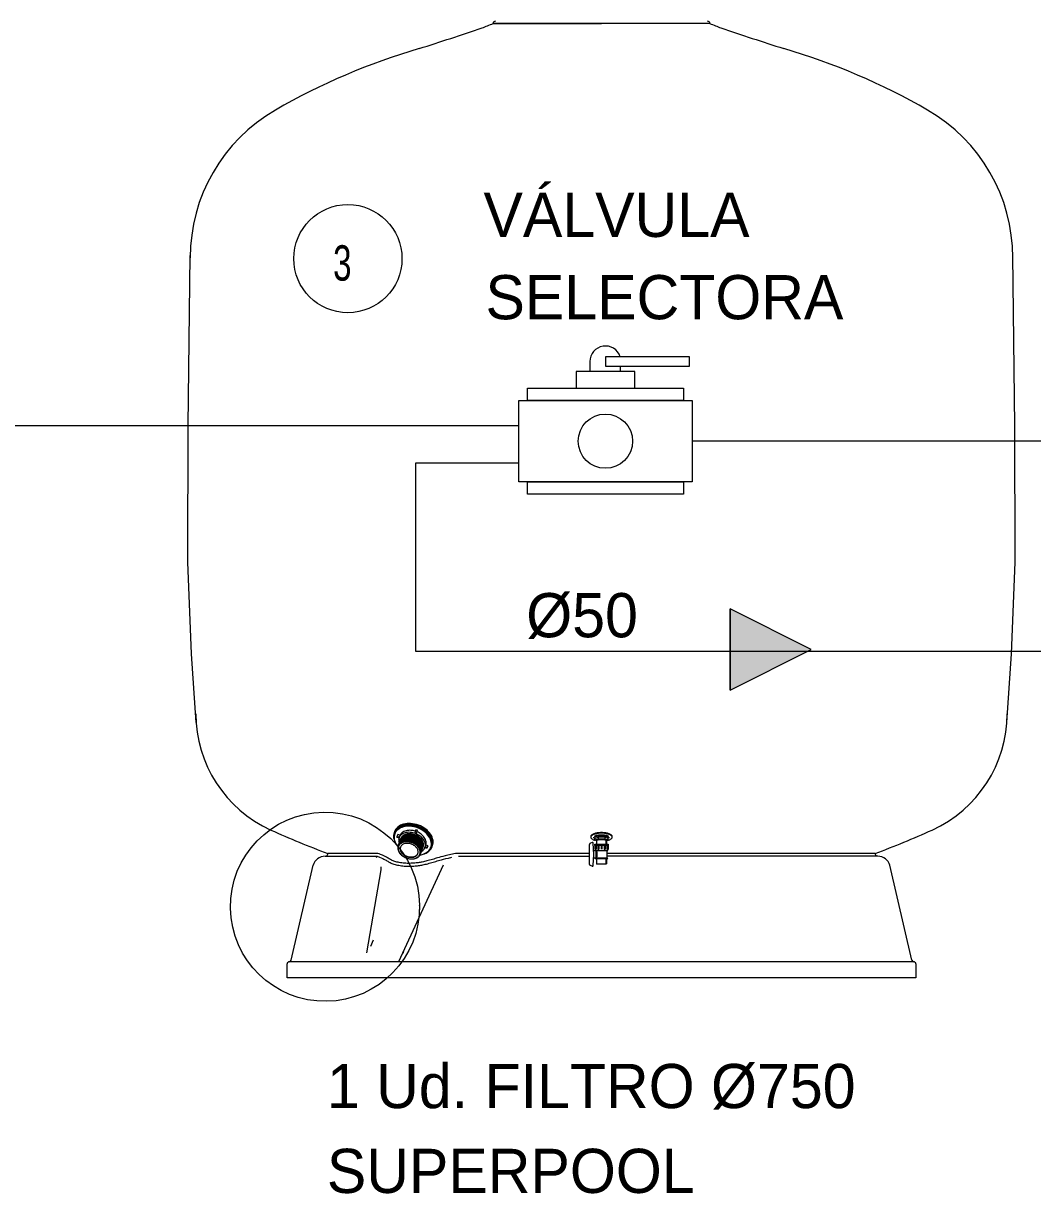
# Model space of a CAD drawing. Header units: millimetres. Extents: x 441156 to 441876, y 4514765 to 4515211.
# Drawn here: x 441327.17 to 441329.579, y 4514771.369 to 4514774.161 of the extents above; entities that cross this region are included whole.
import ezdxf

# ---------------------------------------------------------------- set-up
doc = ezdxf.new("R2010")
doc.units = ezdxf.units.MM
doc.layers.add('A-DETL', color=7, linetype='Continuous', lineweight=50, true_color=0x008000)
for name, color, linetype, lineweight in [('A-DETL-GENF', 7, 'Continuous', 9), ('A-DETL-THIN', 7, 'Continuous', 9), ('G-ANNO-TEXT', 7, 'Continuous', 9)]:
    doc.layers.add(name, color=color, linetype=linetype, lineweight=lineweight)
doc.styles.add('Franklin Gothic Book', font='FRABK.TTF', dxfattribs={"height": 0.225})
doc.styles.add('Franklin Gothic Book_2', font='FRABK.TTF', dxfattribs={"width": 0.7, "height": 0.18})

msp = doc.modelspace()

# ---------------------------------------------------------------- hatches: boundary and pattern name
at = {"layer": 'A-DETL-GENF', "true_color": 0x0000ff}
msp.add_hatch(color=5, dxfattribs=at).paths.add_polyline_path([(441328.85662681, 4514772.76369682), (441328.85662681, 4514772.57008606), (441329.05023757, 4514772.66689144)])

# ---------------------------------------------------------------- linework, layer by layer
at = {"layer": 'A-DETL', "color": 7, "lineweight": 9}
for p, q in [((441328.54974497, 4514774.16080091, 0.0000002), (441328.29082388, 4514774.16080091, 0.0000002)), ((441328.29082388, 4514774.16080091, 0.0000002), (441328.54974497, 4514774.16080091, 0.0000002)), ((441328.80866605, 4514774.16080091, 0.0000002), (441328.54974497, 4514774.16080091, 0.0000002)), ((441327.56293919, 4514773.2005113, 0.0000002), (441327.5681721, 4514773.60701056, 0.0000002)), ((441329.53655075, 4514773.2005113, 0.0000002), (441329.53131784, 4514773.60701056, 0.0000002)), ((441328.52210321, 4514773.35401956, 0.0000002), (441328.52210321, 4514773.33009727, 0.0000002)), ((441328.75976657, 4514773.36539151, 0.0000002), (441328.55914165, 4514773.36539151, 0.0000002)), ((441328.55914165, 4514773.36539151, 0.0000002), (441328.55914165, 4514773.34264761, 0.0000002)), ((441328.55914165, 4514773.34264761, 0.0000002), (441328.75976657, 4514773.34264761, 0.0000002)), ((441328.59439112, 4514773.34264761, 0.0000002), (441328.59439112, 4514773.33009727, 0.0000002)), ((441328.75976657, 4514773.34264761, 0.0000002), (441328.75976657, 4514773.36539151, 0.0000002)), ((441328.62939366, 4514773.33009727, 0.0000002), (441328.48888965, 4514773.33009727, 0.0000002)), ((441328.48888965, 4514773.33009727, 0.0000002), (441328.48888965, 4514773.29022732, 0.0000002)), ((441328.62939366, 4514773.29022732, 0.0000002), (441328.62939366, 4514773.33009727, 0.0000002)), ((441328.3731582, 4514773.29022732, 0.0000002), (441328.7451251, 4514773.29022732, 0.0000002)), ((441328.3731582, 4514773.26114489, 0.0000002), (441328.3731582, 4514773.29022732, 0.0000002)), ((441328.48888965, 4514773.29022732, 0.0000002), (441328.62939366, 4514773.29022732, 0.0000002)), ((441328.7451251, 4514773.29022732, 0.0000002), (441328.7451251, 4514773.26114489, 0.0000002)), ((441328.35230222, 4514773.26114489, 0.0000002), (441328.76598108, 4514773.26114489, 0.0000002)), ((441328.35230222, 4514773.06680063, 0.0000002), (441328.35230222, 4514773.26114489, 0.0000002)), ((441328.7451251, 4514773.26114489, 0.0000002), (441328.3731582, 4514773.26114489, 0.0000002)), ((441328.76598108, 4514773.26114489, 0.0000002), (441328.76598108, 4514773.06680063, 0.0000002)), ((441328.35230222, 4514773.2005113, 0.0000002), (441326.51637665, 4514773.2005113, 0.0000002)), ((441327.56233009, 4514772.87515664, 0.0000002), (441327.56293919, 4514773.2005113, 0.0000002)), ((441329.53715985, 4514772.87515664, 0.0000002), (441329.53655075, 4514773.2005113, 0.0000002)), ((441330.03136228, 4514773.16397276, 0.0000002), (441328.76598108, 4514773.16397276, 0.0000002)), ((441328.35230222, 4514773.11163605, 0.0000002), (441328.10616127, 4514773.11163605, 0.0000002)), ((441328.10616127, 4514773.11163605, 0.0000002), (441328.10616127, 4514772.66260906, 0.0000002)), ((441328.76598108, 4514773.06680063, 0.0000002), (441328.35230222, 4514773.06680063, 0.0000002)), ((441328.3731582, 4514773.06680063, 0.0000002), (441328.7451251, 4514773.06680063, 0.0000002)), ((441328.3731582, 4514773.03771819, 0.0000002), (441328.3731582, 4514773.06680063, 0.0000002)), ((441328.7451251, 4514773.06680063, 0.0000002), (441328.7451251, 4514773.03771819, 0.0000002)), ((441328.7451251, 4514773.03771819, 0.0000002), (441328.3731582, 4514773.03771819, 0.0000002)), ((441327.57094239, 4514772.65684011, 0.0000002), (441327.56233009, 4514772.87515664, 0.0000002)), ((441329.52854754, 4514772.65684011, 0.0000002), (441329.53715985, 4514772.87515664, 0.0000002)), ((441327.58251832, 4514772.49231318, 0.0000002), (441327.57094239, 4514772.65684011, 0.0000002)), ((441328.10616127, 4514772.66260906, 0.0000002), (441329.80527833, 4514772.66260906, 0.0000002)), ((441329.51697162, 4514772.49231318, 0.0000002), (441329.52854754, 4514772.65684011, 0.0000002)), ((441328.10543901, 4514772.23259171, 0.0000002), (441328.10410596, 4514772.22902819, 0.0000002)), ((441328.1069977, 4514772.2367584, 0.0000002), (441328.10543901, 4514772.23259171, 0.0000002)), ((441328.10906577, 4514772.231235, 0.0000002), (441328.10543901, 4514772.23259171, 0.0000002)), ((441328.11062446, 4514772.23540169, 0.0000002), (441328.1069977, 4514772.2367584, 0.0000002)), ((441328.10773272, 4514772.22767148, 0.0000002), (441328.10906577, 4514772.231235, 0.0000002)), ((441328.10906577, 4514772.231235, 0.0000002), (441328.11062446, 4514772.23540169, 0.0000002)), ((441328.06148651, 4514772.21870811, 0.0000002), (441328.0624457, 4514772.22127223, 0.0000002)), ((441328.06648643, 4514772.21683772, 0.0000002), (441328.06148651, 4514772.21870811, 0.0000002)), ((441328.06400439, 4514772.22543892, 0.0000002), (441328.0624457, 4514772.22127223, 0.0000002)), ((441328.0624457, 4514772.22127223, 0.0000002), (441328.06748507, 4514772.21938709, 0.0000002)), ((441328.06400439, 4514772.22543892, 0.0000002), (441328.0630452, 4514772.2228748, 0.0000002)), ((441328.06904376, 4514772.22355378, 0.0000002), (441328.06400439, 4514772.22543892, 0.0000002)), ((441328.06431866, 4514772.19864956, 0.0000002), (441328.07079321, 4514772.21595736, 0.0000002)), ((441328.06748507, 4514772.21938709, 0.0000002), (441328.06904376, 4514772.22355378, 0.0000002)), ((441328.13059354, 4514772.20052907, 0.0000002), (441328.12903486, 4514772.19636237, 0.0000002)), ((441328.13563291, 4514772.19864393, 0.0000002), (441328.13059354, 4514772.20052907, 0.0000002)), ((441328.13563291, 4514772.19864393, 0.0000002), (441328.13407422, 4514772.19447724, 0.0000002)), ((441328.13467372, 4514772.19607981, 0.0000002), (441328.13563291, 4514772.19864393, 0.0000002)), ((441328.5214111, 4514772.1542462, 0.0000002), (441328.5214111, 4514772.20195963, 0.0000002)), ((441328.52743286, 4514772.2063901, 0.0000002), (441328.52339473, 4514772.20465842, 0.0000002)), ((441328.53160422, 4514772.17810243, 0.0000002), (441328.52988403, 4514772.20462131, 0.0000002)), ((441328.53182689, 4514772.21668156, 0.0000002), (441328.53182689, 4514772.21909048, 0.0000002)), ((441328.53367281, 4514772.20262078, 0.0000002), (441328.54970433, 4514772.20262078, 0.0000002)), ((441328.53367281, 4514772.19884693, 0.0000002), (441328.53367281, 4514772.20262078, 0.0000002)), ((441328.53367281, 4514772.20262078, 0.0000002), (441328.53367281, 4514772.19039131, 0.0000002)), ((441328.54970412, 4514772.19884693, 0.0000002), (441328.53367281, 4514772.19884693, 0.0000002)), ((441328.53371265, 4514772.21626132, 0.0000002), (441328.54171784, 4514772.2189826, 0.0000002)), ((441328.53371265, 4514772.21172675, 0.0000002), (441328.53371265, 4514772.21626132, 0.0000002)), ((441328.54171759, 4514772.21444714, 0.0000002), (441328.53371265, 4514772.21172675, 0.0000002)), ((441328.53767326, 4514772.21037984, 0.0000002), (441328.53371265, 4514772.21172675, 0.0000002)), ((441328.53461583, 4514772.19884693, 0.0000002), (441328.53461583, 4514772.18852198, 0.0000002)), ((441328.53569426, 4514772.19884693, 0.0000002), (441328.53569426, 4514772.19019501, 0.0000002)), ((441328.53713408, 4514772.19884693, 0.0000002), (441328.53713408, 4514772.18993905, 0.0000002)), ((441328.53767326, 4514772.21060295, 0.0000002), (441328.53767326, 4514772.20262078, 0.0000002)), ((441328.53842723, 4514772.20262078, 0.0000002), (441328.53842723, 4514772.21141318, 0.0000002)), ((441328.54121696, 4514772.19884693, 0.0000002), (441328.54121696, 4514772.19023451, 0.0000002)), ((441328.55777063, 4514772.21444714, 0.0000002), (441328.54171759, 4514772.21444714, 0.0000002)), ((441328.54171784, 4514772.2189826, 0.0000002), (441328.54172855, 4514772.21626087, 0.0000002)), ((441328.55777088, 4514772.21898171, 0.0000002), (441328.54171784, 4514772.21898171, 0.0000002)), ((441328.54172855, 4514772.21626087, 0.0000002), (441328.54172855, 4514772.21444803, 0.0000002)), ((441328.54299099, 4514772.19884693, 0.0000002), (441328.54299099, 4514772.19024866, 0.0000002)), ((441328.54876156, 4514772.19884693, 0.0000002), (441328.54876156, 4514772.19040257, 0.0000002)), ((441328.56573563, 4514772.19884693, 0.0000002), (441328.54970412, 4514772.19884693, 0.0000002)), ((441328.54970433, 4514772.20262078, 0.0000002), (441328.56573563, 4514772.20262078, 0.0000002)), ((441328.55064667, 4514772.19884693, 0.0000002), (441328.55064667, 4514772.19033113, 0.0000002)), ((441328.55641725, 4514772.19884693, 0.0000002), (441328.55641725, 4514772.19023366, 0.0000002)), ((441328.55777088, 4514772.21898171, 0.0000002), (441328.55775986, 4514772.21625998, 0.0000002)), ((441328.55775986, 4514772.21625998, 0.0000002), (441328.55775986, 4514772.21444714, 0.0000002)), ((441328.56577526, 4514772.21172496, 0.0000002), (441328.55777063, 4514772.21444714, 0.0000002)), ((441328.56577526, 4514772.21625954, 0.0000002), (441328.55777088, 4514772.21898171, 0.0000002)), ((441328.55819128, 4514772.19884693, 0.0000002), (441328.55819128, 4514772.19024781, 0.0000002)), ((441328.56105966, 4514772.20262078, 0.0000002), (441328.56105966, 4514772.21141236, 0.0000002)), ((441328.56181452, 4514772.21037851, 0.0000002), (441328.56577526, 4514772.21172496, 0.0000002)), ((441328.56181452, 4514772.21060169, 0.0000002), (441328.56181452, 4514772.20262078, 0.0000002)), ((441328.56227416, 4514772.19884693, 0.0000002), (441328.56227416, 4514772.1899344, 0.0000002)), ((441328.56371397, 4514772.19884693, 0.0000002), (441328.56371397, 4514772.19017138, 0.0000002)), ((441328.5647924, 4514772.19884693, 0.0000002), (441328.5647924, 4514772.18847378, 0.0000002)), ((441328.56573563, 4514772.20262078, 0.0000002), (441328.56573563, 4514772.19035976, 0.0000002)), ((441328.56573563, 4514772.20262078, 0.0000002), (441328.56573563, 4514772.19884693, 0.0000002)), ((441328.56577526, 4514772.21172496, 0.0000002), (441328.56577526, 4514772.21625954, 0.0000002)), ((441328.56766157, 4514772.21667977, 0.0000002), (441328.56766157, 4514772.21906625, 0.0000002)), ((441327.89000155, 4514772.17352013, 0.0000002), (441328.01474319, 4514772.17352013, 0.0000002)), ((441328.01232253, 4514772.18032389, 0.0000002), (441327.89674372, 4514772.18032389, 0.0000002)), ((441328.01206019, 4514772.17219223, 0.0000002), (441328.01009691, 4514772.17352013, 0.0000002)), ((441328.0137834, 4514772.17086227, 0.0000002), (441328.01206019, 4514772.17219223, 0.0000002)), ((441328.01474319, 4514772.17352013, 0.0000002), (441328.01980487, 4514772.17156155, 0.0000002)), ((441328.02233702, 4514772.17784774, 0.0000002), (441328.01930931, 4514772.17901929, 0.0000002)), ((441328.01980487, 4514772.17156155, 0.0000002), (441328.02406726, 4514772.16977621, 0.0000002)), ((441328.0267817, 4514772.17598605, 0.0000002), (441328.02233702, 4514772.17784774, 0.0000002)), ((441328.02406726, 4514772.16977621, 0.0000002), (441328.02764783, 4514772.16814481, 0.0000002)), ((441328.03055956, 4514772.17426475, 0.0000002), (441328.0267817, 4514772.17598605, 0.0000002)), ((441328.03377549, 4514772.17266885, 0.0000002), (441328.03055956, 4514772.17426475, 0.0000002)), ((441328.0365249, 4514772.17119056, 0.0000002), (441328.03377549, 4514772.17266885, 0.0000002)), ((441328.03889452, 4514772.16983066, 0.0000002), (441328.0365249, 4514772.17119056, 0.0000002)), ((441328.04096917, 4514772.16859408, 0.0000002), (441328.03889452, 4514772.16983066, 0.0000002)), ((441328.11781338, 4514772.17863811, 0.0000002), (441328.12428793, 4514772.19594592, 0.0000002)), ((441328.13311503, 4514772.19191311, 0.0000002), (441328.12811511, 4514772.1937835, 0.0000002)), ((441328.12903486, 4514772.19636237, 0.0000002), (441328.13407422, 4514772.19447724, 0.0000002)), ((441328.13407422, 4514772.19447724, 0.0000002), (441328.13311503, 4514772.19191311, 0.0000002)), ((441328.15874433, 4514772.16978487, 0.0000002), (441328.15552345, 4514772.16883707, 0.0000002)), ((441328.16228349, 4514772.17078549, 0.0000002), (441328.15874433, 4514772.16978487, 0.0000002)), ((441328.16632441, 4514772.17186951, 0.0000002), (441328.16228349, 4514772.17078549, 0.0000002)), ((441328.17105441, 4514772.17306936, 0.0000002), (441328.16632441, 4514772.17186951, 0.0000002)), ((441328.17666722, 4514772.17441975, 0.0000002), (441328.17105441, 4514772.17306936, 0.0000002)), ((441328.18336164, 4514772.17595679, 0.0000002), (441328.17666722, 4514772.17441975, 0.0000002)), ((441328.20109081, 4514772.17986905, 0.0000002), (441328.18336164, 4514772.17595679, 0.0000002)), ((441328.18484996, 4514772.16934581, 0.0000002), (441328.19277676, 4514772.171095, 0.0000002)), ((441328.5214111, 4514772.18032389, 0.0000002), (441328.20526282, 4514772.18032389, 0.0000002)), ((441328.20813179, 4514772.17352013, 0.0000002), (441328.5214111, 4514772.17352013, 0.0000002)), ((441328.52988109, 4514772.15158373, 0.0000002), (441328.53160422, 4514772.17810243, 0.0000002)), ((441328.53461515, 4514772.18658774, 0.0000002), (441328.53105381, 4514772.18658774, 0.0000002)), ((441328.54970344, 4514772.18658774, 0.0000002), (441328.53461515, 4514772.18658774, 0.0000002)), ((441328.53650505, 4514772.18658932, 0.0000002), (441328.53650505, 4514772.16961499, 0.0000002)), ((441328.56479172, 4514772.18658774, 0.0000002), (441328.54970344, 4514772.18658774, 0.0000002)), ((441328.56290474, 4514772.16961353, 0.0000002), (441328.56290474, 4514772.18658785, 0.0000002)), ((441329.20274622, 4514772.18032389, 0.0000002), (441328.56290474, 4514772.18032389, 0.0000002)), ((441329.20948839, 4514772.17352013, 0.0000002), (441328.56290474, 4514772.17352013, 0.0000002)), ((441327.80901888, 4514771.92541365, 0.0000002), (441327.8619495, 4514772.15199503, 0.0000002)), ((441328.02359784, 4514772.14128869, 0.0000002), (441328.02373453, 4514772.14407653, 0.0000002)), ((441328.02373453, 4514772.14407653, 0.0000002), (441328.02382, 4514772.14640666, 0.0000002)), ((441328.02382, 4514772.14640666, 0.0000002), (441328.02385691, 4514772.14834632, 0.0000002)), ((441328.02764783, 4514772.16814481, 0.0000002), (441328.03066401, 4514772.16664803, 0.0000002)), ((441328.03066401, 4514772.16664803, 0.0000002), (441328.03323329, 4514772.16526659, 0.0000002)), ((441328.03323329, 4514772.16526659, 0.0000002), (441328.0354731, 4514772.16398119, 0.0000002)), ((441328.0354731, 4514772.16398119, 0.0000002), (441328.03750092, 4514772.16277253, 0.0000002)), ((441328.03750092, 4514772.16277253, 0.0000002), (441328.03943419, 4514772.1616213, 0.0000002)), ((441328.03943419, 4514772.1616213, 0.0000002), (441328.04137382, 4514772.16051176, 0.0000002)), ((441328.04285034, 4514772.16747388, 0.0000002), (441328.04096917, 4514772.16859408, 0.0000002)), ((441328.04137382, 4514772.16051176, 0.0000002), (441328.04335452, 4514772.15944226, 0.0000002)), ((441328.04466649, 4514772.16643497, 0.0000002), (441328.04285034, 4514772.16747388, 0.0000002)), ((441328.04335452, 4514772.15944226, 0.0000002), (441328.04539442, 4514772.15841471, 0.0000002)), ((441328.04648921, 4514772.16545077, 0.0000002), (441328.04466649, 4514772.16643497, 0.0000002)), ((441328.04539442, 4514772.15841471, 0.0000002), (441328.04751166, 4514772.15743103, 0.0000002)), ((441328.04834702, 4514772.16451495, 0.0000002), (441328.04648921, 4514772.16545077, 0.0000002)), ((441328.04751166, 4514772.15743103, 0.0000002), (441328.0497244, 4514772.15649311, 0.0000002)), ((441328.05026235, 4514772.16362508, 0.0000002), (441328.04834702, 4514772.16451495, 0.0000002)), ((441328.0497244, 4514772.15649311, 0.0000002), (441328.05205078, 4514772.15560287, 0.0000002)), ((441328.05225841, 4514772.16277901, 0.0000002), (441328.05026235, 4514772.16362508, 0.0000002)), ((441328.05205078, 4514772.15560287, 0.0000002), (441328.05450894, 4514772.1547622, 0.0000002)), ((441328.05435884, 4514772.16197523, 0.0000002), (441328.05225841, 4514772.16277901, 0.0000002)), ((441328.05658727, 4514772.16121313, 0.0000002), (441328.05435884, 4514772.16197523, 0.0000002)), ((441328.05450894, 4514772.1547622, 0.0000002), (441328.05711703, 4514772.15397303, 0.0000002)), ((441328.05896823, 4514772.16049268, 0.0000002), (441328.05658727, 4514772.16121313, 0.0000002)), ((441328.05711703, 4514772.15397303, 0.0000002), (441328.05988683, 4514772.15323772, 0.0000002)), ((441328.06152254, 4514772.15981458, 0.0000002), (441328.05896823, 4514772.16049268, 0.0000002)), ((441328.05988683, 4514772.15323772, 0.0000002), (441328.06280464, 4514772.15256057, 0.0000002)), ((441328.06424068, 4514772.15918377, 0.0000002), (441328.06152254, 4514772.15981458, 0.0000002)), ((441328.06280464, 4514772.15256057, 0.0000002), (441328.06585042, 4514772.15194636, 0.0000002)), ((441328.06709897, 4514772.15860736, 0.0000002), (441328.06424068, 4514772.15918377, 0.0000002)), ((441328.1721174, 4514772.15229631, 0.0000002), (441328.06532852, 4514771.92165143, 0.0000002)), ((441328.06585042, 4514772.15194636, 0.0000002), (441328.0690041, 4514772.15139984, 0.0000002)), ((441328.07007311, 4514772.15809196, 0.0000002), (441328.06709897, 4514772.15860736, 0.0000002)), ((441328.0690041, 4514772.15139984, 0.0000002), (441328.07224565, 4514772.15092578, 0.0000002)), ((441328.07313947, 4514772.15764352, 0.0000002), (441328.07007311, 4514772.15809196, 0.0000002)), ((441328.07224565, 4514772.15092578, 0.0000002), (441328.075555, 4514772.15052896, 0.0000002)), ((441328.07627485, 4514772.15726756, 0.0000002), (441328.07313947, 4514772.15764352, 0.0000002)), ((441328.075555, 4514772.15052896, 0.0000002), (441328.07891209, 4514772.15021414, 0.0000002)), ((441328.0794563, 4514772.15696922, 0.0000002), (441328.07627485, 4514772.15726756, 0.0000002)), ((441328.07891209, 4514772.15021414, 0.0000002), (441328.08229689, 4514772.14998609, 0.0000002)), ((441328.08266316, 4514772.15675316, 0.0000002), (441328.0794563, 4514772.15696922, 0.0000002)), ((441328.08229689, 4514772.14998609, 0.0000002), (441328.08568932, 4514772.14984736, 0.0000002)), ((441328.08588371, 4514772.15662145, 0.0000002), (441328.08266316, 4514772.15675316, 0.0000002)), ((441328.08568932, 4514772.14984736, 0.0000002), (441328.08906935, 4514772.14979157, 0.0000002)), ((441328.08910644, 4514772.15656826, 0.0000002), (441328.08588371, 4514772.15662145, 0.0000002)), ((441328.08906935, 4514772.14979157, 0.0000002), (441328.0924169, 4514772.14981017, 0.0000002)), ((441328.09231133, 4514772.15658606, 0.0000002), (441328.08910644, 4514772.15656826, 0.0000002)), ((441328.09547644, 4514772.15666712, 0.0000002), (441328.09231133, 4514772.15658606, 0.0000002)), ((441328.0924169, 4514772.14981017, 0.0000002), (441328.09571194, 4514772.14989456, 0.0000002)), ((441328.09858008, 4514772.1568035, 0.0000002), (441328.09547644, 4514772.15666712, 0.0000002)), ((441328.09571194, 4514772.14989456, 0.0000002), (441328.0989344, 4514772.15003615, 0.0000002)), ((441328.1016008, 4514772.15698709, 0.0000002), (441328.09858008, 4514772.1568035, 0.0000002)), ((441328.0989344, 4514772.15003615, 0.0000002), (441328.10206422, 4514772.15022638, 0.0000002)), ((441328.10451729, 4514772.15720969, 0.0000002), (441328.1016008, 4514772.15698709, 0.0000002)), ((441328.10206422, 4514772.15022638, 0.0000002), (441328.10508136, 4514772.15045665, 0.0000002)), ((441328.10730638, 4514772.15746278, 0.0000002), (441328.10451729, 4514772.15720969, 0.0000002)), ((441328.10508136, 4514772.15045665, 0.0000002), (441328.10796577, 4514772.1507184, 0.0000002)), ((441328.10994753, 4514772.15773958, 0.0000002), (441328.10730638, 4514772.15746278, 0.0000002)), ((441328.10796577, 4514772.1507184, 0.0000002), (441328.1107074, 4514772.15100572, 0.0000002)), ((441328.1124623, 4514772.15804361, 0.0000002), (441328.10994753, 4514772.15773958, 0.0000002)), ((441328.1107074, 4514772.15100572, 0.0000002), (441328.11333635, 4514772.15132356, 0.0000002)), ((441328.1148927, 4514772.15838205, 0.0000002), (441328.1124623, 4514772.15804361, 0.0000002)), ((441328.11333635, 4514772.15132356, 0.0000002), (441328.11589271, 4514772.15167954, 0.0000002)), ((441328.11728434, 4514772.15876274, 0.0000002), (441328.1148927, 4514772.15838205, 0.0000002)), ((441328.11589271, 4514772.15167954, 0.0000002), (441328.11841661, 4514772.15208128, 0.0000002)), ((441328.11968362, 4514772.1591941, 0.0000002), (441328.11728434, 4514772.15876274, 0.0000002)), ((441328.11841661, 4514772.15208128, 0.0000002), (441328.12094815, 4514772.15253642, 0.0000002)), ((441328.12213678, 4514772.15968503, 0.0000002), (441328.11968362, 4514772.1591941, 0.0000002)), ((441328.12094815, 4514772.15253642, 0.0000002), (441328.12352743, 4514772.15305259, 0.0000002)), ((441328.12468894, 4514772.16024463, 0.0000002), (441328.12213678, 4514772.15968503, 0.0000002)), ((441328.12352743, 4514772.15305259, 0.0000002), (441328.12619457, 4514772.1536374, 0.0000002)), ((441328.12738406, 4514772.16088207, 0.0000002), (441328.12468894, 4514772.16024463, 0.0000002)), ((441328.12619457, 4514772.1536374, 0.0000002), (441328.12898967, 4514772.15429849, 0.0000002)), ((441328.13025239, 4514772.1616028, 0.0000002), (441328.12738406, 4514772.16088207, 0.0000002)), ((441328.12898967, 4514772.15429849, 0.0000002), (441328.13194035, 4514772.15503992, 0.0000002)), ((441328.13327063, 4514772.16239703, 0.0000002), (441328.13025239, 4514772.1616028, 0.0000002)), ((441328.13194035, 4514772.15503992, 0.0000002), (441328.13502425, 4514772.15585142, 0.0000002)), ((441328.13640028, 4514772.16325044, 0.0000002), (441328.13327063, 4514772.16239703, 0.0000002)), ((441328.13502425, 4514772.15585142, 0.0000002), (441328.1382065, 4514772.15671917, 0.0000002)), ((441328.13960362, 4514772.16414873, 0.0000002), (441328.13640028, 4514772.16325044, 0.0000002)), ((441328.1382065, 4514772.15671917, 0.0000002), (441328.14145226, 4514772.15762936, 0.0000002)), ((441328.14284386, 4514772.16507772, 0.0000002), (441328.13960362, 4514772.16414873, 0.0000002)), ((441328.14145226, 4514772.15762936, 0.0000002), (441328.14472667, 4514772.15856815, 0.0000002)), ((441328.14608485, 4514772.16602335, 0.0000002), (441328.14284386, 4514772.16507772, 0.0000002)), ((441328.14472667, 4514772.15856815, 0.0000002), (441328.14799487, 4514772.15952172, 0.0000002)), ((441328.14929092, 4514772.16697164, 0.0000002), (441328.14608485, 4514772.16602335, 0.0000002)), ((441328.14799487, 4514772.15952172, 0.0000002), (441328.151222, 4514772.16047624, 0.0000002)), ((441328.15243016, 4514772.16790971, 0.0000002), (441328.14929092, 4514772.16697164, 0.0000002)), ((441328.151222, 4514772.16047624, 0.0000002), (441328.15437322, 4514772.16141788, 0.0000002)), ((441328.15552345, 4514772.16883707, 0.0000002), (441328.15243016, 4514772.16790971, 0.0000002)), ((441328.15437322, 4514772.16141788, 0.0000002), (441328.15745293, 4514772.16234117, 0.0000002)), ((441328.15745293, 4514772.16234117, 0.0000002), (441328.16062267, 4514772.16327393, 0.0000002)), ((441328.16062267, 4514772.16327393, 0.0000002), (441328.16408325, 4514772.16425233, 0.0000002)), ((441328.16408325, 4514772.16425233, 0.0000002), (441328.16803546, 4514772.16531255, 0.0000002)), ((441328.16803546, 4514772.16531255, 0.0000002), (441328.17268012, 4514772.16649075, 0.0000002)), ((441328.17268012, 4514772.16649075, 0.0000002), (441328.17821801, 4514772.16782312, 0.0000002)), ((441328.17821801, 4514772.16782312, 0.0000002), (441328.18484996, 4514772.16934581, 0.0000002)), ((441328.52742972, 4514772.14981522, 0.0000002), (441328.52339178, 4514772.15154734, 0.0000002)), ((441328.53105274, 4514772.1696153, 0.0000002), (441328.53461421, 4514772.1696153, 0.0000002)), ((441328.54970236, 4514772.16725588, 0.0000002), (441328.53461407, 4514772.16725588, 0.0000002)), ((441328.53461421, 4514772.1696153, 0.0000002), (441328.53744345, 4514772.1696153, 0.0000002)), ((441328.53744345, 4514772.1696153, 0.0000002), (441328.54970249, 4514772.1696153, 0.0000002)), ((441328.53763173, 4514772.16725588, 0.0000002), (441328.53763173, 4514772.15575257, 0.0000002)), ((441328.53763173, 4514772.15575257, 0.0000002), (441328.54970172, 4514772.15575257, 0.0000002)), ((441328.53838547, 4514772.15499685, 0.0000002), (441328.53838547, 4514772.16725588, 0.0000002)), ((441328.54970168, 4514772.15499685, 0.0000002), (441328.53838547, 4514772.15499685, 0.0000002)), ((441328.5610179, 4514772.15499685, 0.0000002), (441328.54970168, 4514772.15499685, 0.0000002)), ((441328.54970172, 4514772.15575257, 0.0000002), (441328.56177235, 4514772.15575257, 0.0000002)), ((441328.56479067, 4514772.16725588, 0.0000002), (441328.54970236, 4514772.16725588, 0.0000002)), ((441328.54970249, 4514772.1696153, 0.0000002), (441328.56196173, 4514772.1696153, 0.0000002)), ((441328.5610179, 4514772.15499685, 0.0000002), (441328.5610179, 4514772.16725588, 0.0000002)), ((441328.56177299, 4514772.16725588, 0.0000002), (441328.56177299, 4514772.15575123, 0.0000002)), ((441329.29047106, 4514771.92541365, 0.0000002), (441329.23754044, 4514772.15199503, 0.0000002)), ((441327.98991305, 4514771.94292198, 0.0000002), (441328.02359784, 4514772.14128869, 0.0000002)), ((441328.0047991, 4514771.97296891, 0.0000002), (441327.99856311, 4514771.95836269, 0.0000002)), ((441328.54974497, 4514771.92182613, 0.0000002), (441327.80434354, 4514771.92182613, 0.0000002)), ((441329.2951464, 4514771.92182613, 0.0000002), (441328.54974497, 4514771.92182613, 0.0000002)), ((441327.79950327, 4514771.88310398, 0.0000002), (441327.79950327, 4514771.91698587, 0.0000002)), ((441329.29998667, 4514771.91698587, 0.0000002), (441329.29998667, 4514771.88310398, 0.0000002)), ((441328.54974497, 4514771.88310398, 0.0000002), (441327.79950327, 4514771.88310398, 0.0000002)), ((441329.29998667, 4514771.88310398, 0.0000002), (441328.54974497, 4514771.88310398, 0.0000002))]:
    msp.add_line(p, q, dxfattribs=at)
at = {"layer": 'A-DETL', "color": 5, "lineweight": 9, "true_color": 0x0000ff}
msp.add_line((441328.85662681, 4514772.57008606, 0.0000002), (441328.85662681, 4514772.76369682, 0.0000002), dxfattribs=at)
at = {"layer": 'A-DETL', "color": 7, "lineweight": 9}
for centre, radius in [((441327.94445815, 4514773.59956719, 0.0000002), 0.12907384), ((441328.55914165, 4514773.16397276, 0.0000002), 0.06474311)]:
    msp.add_circle(centre, radius, dxfattribs=at)
for centre, radius, start, end in [((441328.13708571, 4514774.4935535, 0.0000002), 0.36655111, 290.42408948, 294.79785653), ((441328.29657355, 4514774.15997753, 0.0000002), 0.00580832, 90, 171.85041149), ((441328.80291639, 4514774.15997753, 0.0000002), 0.00580832, 8.14958856, 90), ((441328.96240423, 4514774.4935535, 0.0000002), 0.36655111, 245.20214347, 249.57591064), ((441325.42823717, 4514782.54510501, 0.0000002), 8.86139071, 287.649224079, 288.670551012), ((441331.67125277, 4514782.54510501, 0.0000002), 8.86139071, 251.329448988, 252.350775919), ((441328.55555329, 4514772.59574599, 0.0000002), 1.56824716, 106.31857427, 119.99999998), ((441328.54393665, 4514772.59574599, 0.0000002), 1.56824716, 60.00000002, 73.68142575), ((441327.97472101, 4514773.60177701, 0.0000002), 0.4065826, 119.99999998, 180), ((441329.12476893, 4514773.60177701, 0.0000002), 0.4065826, 0, 60.00000002), ((441328.55914165, 4514773.35401956, 0.0000002), 0.03703845, 17.880397, 180), ((441327.88670328, 4514772.51371527, 0.0000002), 0.30493695, 180, 245.57575608), ((441329.21278666, 4514772.51371527, 0.0000002), 0.30493695, 294.42424392, 0), ((441327.88994954, 4514772.0531599, 0.0000002), 0.22575757, 1.01477952, 0.78353506), ((441328.56918121, 4514774.01653891, 0.0000002), 1.95546868, 245.57575608, 249.88684139), ((441328.07787192, 4514772.22134742, 0.0000002), 0.0245866, 159.49004672, 189.8550141), ((441328.07814795, 4514772.21868659, 0.0000002), 0.02335727, 159.49004672, 189.8550141), ((441328.07787192, 4514772.22134742, 0.0000002), 0.0245866, 129.12507936, 159.49004672), ((441328.07883112, 4514772.22391154, 0.0000002), 0.0245866, 129.12507936, 159.49004672), ((441328.07814795, 4514772.21868659, 0.0000002), 0.02335727, 129.12507936, 159.49004672), ((441328.07898724, 4514772.22093019, 0.0000002), 0.02335727, 129.12507936, 159.49004672), ((441328.08623418, 4514772.21106686, 0.0000002), 0.03783866, 104.75035755, 129.12507936), ((441328.08719337, 4514772.21363098, 0.0000002), 0.03783866, 104.75035755, 129.12507936), ((441328.0860921, 4514772.20892006, 0.0000002), 0.03594673, 104.75035764, 129.12507936), ((441328.08693139, 4514772.21116366, 0.0000002), 0.03594673, 104.75035755, 129.12507936), ((441328.08417069, 4514772.21643359, 0.0000002), 0.01671889, 129.12507953, 154.79380326), ((441328.08805853, 4514772.20463508, 0.0000002), 0.02573029, 104.75035766, 129.12507928), ((441328.08985702, 4514772.20944281, 0.0000002), 0.02573029, 104.75035749, 129.12507953), ((441328.08931351, 4514772.20480934, 0.0000002), 0.02232481, 104.75035758, 129.12507936), ((441328.08953547, 4514772.19852802, 0.0000002), 0.05080481, 85.8126626, 104.75035755), ((441328.08922832, 4514772.19700816, 0.0000002), 0.04826457, 85.81266263, 104.75035764), ((441328.09049466, 4514772.20109214, 0.0000002), 0.05080481, 85.8126626, 104.75035755), ((441328.09006761, 4514772.19925177, 0.0000002), 0.04826457, 85.81266271, 104.75035755), ((441328.09030341, 4514772.19610867, 0.0000002), 0.03454727, 85.81266265, 104.75035766), ((441328.09210189, 4514772.2009164, 0.0000002), 0.03454727, 85.81266253, 104.75035749), ((441328.09126127, 4514772.19741142, 0.0000002), 0.02997484, 85.81266239, 104.75035758), ((441328.08801974, 4514772.1805005, 0.0000002), 0.06481641, 69.4900467, 85.81266263), ((441328.08943832, 4514772.18429267, 0.0000002), 0.0463949, 69.4900467, 85.81266265), ((441328.08826328, 4514772.18115154, 0.0000002), 0.0682278, 69.4900467, 85.8126626), ((441328.09051068, 4514772.1871593, 0.0000002), 0.0402544, 69.4900467, 85.81266239), ((441328.08885903, 4514772.18274411, 0.0000002), 0.06481641, 69.4900467, 85.81266271), ((441328.08922247, 4514772.18371566, 0.0000002), 0.0682278, 69.4900467, 85.8126626), ((441328.09123681, 4514772.18910039, 0.0000002), 0.0463949, 71.88175376, 85.81266253), ((441328.08967812, 4514772.1849337, 0.0000002), 0.0463949, 69.4900467, 71.88175376), ((441328.08943832, 4514772.18429267, 0.0000002), 0.0463949, 53.16743087, 69.4900467), ((441328.08967812, 4514772.1849337, 0.0000002), 0.0463949, 67.09833962, 69.4900467), ((441328.09123681, 4514772.18910039, 0.0000002), 0.0463949, 53.16743078, 67.09833962), ((441328.08801974, 4514772.1805005, 0.0000002), 0.06481641, 53.16743078, 69.4900467), ((441328.08885903, 4514772.18274411, 0.0000002), 0.06481641, 53.16743094, 69.4900467), ((441328.08826328, 4514772.18115154, 0.0000002), 0.0682278, 53.16743069, 69.4900467), ((441328.08922247, 4514772.18371566, 0.0000002), 0.0682278, 53.16743069, 69.4900467), ((441328.09833921, 4514772.19858313, 0.0000002), 0.03454727, 34.22973593, 53.16743078), ((441328.09794221, 4514772.19374844, 0.0000002), 0.04826457, 34.22973606, 53.16743078), ((441328.09878151, 4514772.19599205, 0.0000002), 0.04826457, 34.22973593, 53.16743094), ((441328.09870799, 4514772.19509674, 0.0000002), 0.05080481, 34.229736, 53.16743069), ((441328.09966718, 4514772.19766086, 0.0000002), 0.05080481, 34.229736, 53.16743069), ((441328.11038745, 4514772.20495448, 0.0000002), 0.03783866, 9.8550141, 34.229736), ((441328.53842043, 4514772.20784286, 0.0000002), 0.01915788, 110.40568893, 131.92901384), ((441328.53842051, 4514772.20924813, 0.0000002), 0.01915788, 110.40568893, 131.92901384), ((441328.54523472, 4514772.18952536, 0.0000002), 0.03870181, 98.75817465, 110.40568893), ((441328.5452348, 4514772.19093064, 0.0000002), 0.03870181, 98.75817473, 110.40568893), ((441328.5497411, 4514772.16027471, 0.0000002), 0.06829755, 89.99681666, 98.75817465), ((441328.54974117, 4514772.16167999, 0.0000002), 0.06829755, 89.99681666, 98.75817473), ((441328.5497411, 4514772.16027471, 0.0000002), 0.06829755, 81.23545867, 89.99681666), ((441328.54974117, 4514772.16167999, 0.0000002), 0.06829755, 81.23545867, 89.99681666), ((441328.55425072, 4514772.18952486, 0.0000002), 0.03870181, 69.58794449, 81.23545867), ((441328.5542508, 4514772.19093014, 0.0000002), 0.03870181, 69.5879445, 81.23545867), ((441328.56106705, 4514772.2078416, 0.0000002), 0.01915788, 48.06461936, 69.58794449), ((441328.56106712, 4514772.20924688, 0.0000002), 0.01915788, 48.06461936, 69.5879445), ((441328.53030872, 4514774.01653891, 0.0000002), 1.95546868, 290.11315861, 294.42424392), ((441328.09092844, 4514772.22361558, 0.0000002), 0.03783866, 189.8550141, 214.22973587), ((441328.09055164, 4514772.22084135, 0.0000002), 0.03594673, 189.8550141, 214.229736), ((441328.10073589, 4514772.22777029, 0.0000002), 0.04826457, 214.229736, 219.98361365), ((441328.07790523, 4514772.19356706, 0.0000002), 0.01450609, 159.49004672, 189.8550141), ((441328.07790523, 4514772.19356706, 0.0000002), 0.01450609, 129.12507936, 159.49004672), ((441328.07862462, 4514772.19549015, 0.0000002), 0.01450609, 129.12507936, 159.49004672), ((441328.07821472, 4514772.19235518, 0.0000002), 0.01376849, 129.12507936, 159.49004672), ((441328.0823722, 4514772.21162586, 0.0000002), 0.01671889, 159.49004644, 189.8550141), ((441328.07934401, 4514772.19741323, 0.0000002), 0.01450609, 129.12507936, 159.49004672), ((441328.09125063, 4514772.21316822, 0.0000002), 0.02573029, 189.8550141, 201.94179218), ((441328.08006341, 4514772.19933633, 0.0000002), 0.01450609, 129.12507936, 159.49004672), ((441328.0823722, 4514772.21162586, 0.0000002), 0.01671889, 129.12507928, 159.49004672), ((441328.0807828, 4514772.20125942, 0.0000002), 0.01450609, 129.12507936, 159.49004672), ((441328.0815022, 4514772.20318251, 0.0000002), 0.01450609, 129.12507936, 159.49004672), ((441328.08222159, 4514772.2051056, 0.0000002), 0.01450609, 129.12507936, 159.49004672), ((441328.08283896, 4514772.18750153, 0.0000002), 0.02232481, 104.75035758, 129.12507936), ((441328.08294099, 4514772.20702868, 0.0000002), 0.01450609, 129.12507936, 159.49004672), ((441328.08355835, 4514772.18942462, 0.0000002), 0.02232481, 104.75035739, 129.12507936), ((441328.08289758, 4514772.18659807, 0.0000002), 0.02118965, 104.75035769, 129.12507936), ((441328.08044536, 4514772.19152073, 0.0000002), 0.01130983, 129.12507954, 159.49004672), ((441328.08366038, 4514772.20895177, 0.0000002), 0.01450609, 129.1250792, 159.49004672), ((441328.08427775, 4514772.19134771, 0.0000002), 0.02232481, 104.75035739, 129.12507936), ((441328.08437978, 4514772.21087486, 0.0000002), 0.01450609, 129.12507936, 159.49004672), ((441328.08499714, 4514772.1932708, 0.0000002), 0.02232481, 104.75035739, 129.12507936), ((441328.08571654, 4514772.19519389, 0.0000002), 0.02232481, 104.75035739, 129.12507936), ((441328.08643593, 4514772.19711698, 0.0000002), 0.02232481, 104.75035758, 129.12507936), ((441328.08715532, 4514772.19904007, 0.0000002), 0.02232481, 104.75035758, 129.12507936), ((441328.084292, 4514772.18679168, 0.0000002), 0.01740578, 104.75035748, 129.12507954), ((441328.08787472, 4514772.20096316, 0.0000002), 0.02232481, 104.75035758, 129.12507936), ((441328.08859411, 4514772.20288625, 0.0000002), 0.02232481, 104.75035758, 129.1250792), ((441328.08478671, 4514772.18010361, 0.0000002), 0.02997484, 85.81266267, 104.75035758), ((441328.0847463, 4514772.17957631, 0.0000002), 0.02845069, 85.81266272, 104.75035769), ((441328.08550611, 4514772.1820267, 0.0000002), 0.02997484, 85.81266282, 104.75035739), ((441328.0862255, 4514772.18394979, 0.0000002), 0.02997484, 85.81266282, 104.75035739), ((441328.0869449, 4514772.18587288, 0.0000002), 0.02997484, 85.81266253, 104.75035739), ((441328.08581059, 4514772.18102381, 0.0000002), 0.02337021, 85.81266265, 104.75035748), ((441328.08766429, 4514772.18779597, 0.0000002), 0.02997484, 85.81266282, 104.75035739), ((441328.08838369, 4514772.18971906, 0.0000002), 0.02997484, 85.81266267, 104.75035758), ((441328.08910308, 4514772.19164215, 0.0000002), 0.02997484, 85.81266238, 104.75035758), ((441328.08982248, 4514772.19356524, 0.0000002), 0.02997484, 85.81266267, 104.75035758), ((441328.09054187, 4514772.19548833, 0.0000002), 0.02997484, 85.81266267, 104.75035758), ((441328.08403388, 4514772.16984549, 0.0000002), 0.03820757, 69.4900467, 85.81266272), ((441328.08403612, 4514772.16985149, 0.0000002), 0.0402544, 69.4900467, 85.81266267), ((441328.08522539, 4514772.17303063, 0.0000002), 0.03138479, 69.4900467, 85.81266265), ((441328.08475552, 4514772.17177458, 0.0000002), 0.0402544, 69.4900467, 85.81266282), ((441328.08547491, 4514772.17369767, 0.0000002), 0.0402544, 69.4900467, 85.81266282), ((441328.08619431, 4514772.17562076, 0.0000002), 0.0402544, 69.4900467, 85.81266253), ((441328.0869137, 4514772.17754385, 0.0000002), 0.0402544, 69.4900467, 85.81266282), ((441328.0876331, 4514772.17946694, 0.0000002), 0.0402544, 69.4900467, 85.81266267), ((441328.08835249, 4514772.18139003, 0.0000002), 0.0402544, 69.4900467, 85.81266238), ((441328.08907189, 4514772.18331311, 0.0000002), 0.0402544, 69.4900467, 85.81266267), ((441328.08979128, 4514772.1852362, 0.0000002), 0.0402544, 69.4900467, 85.81266267), ((441328.08522539, 4514772.17303063, 0.0000002), 0.03138479, 53.16743085, 69.4900467), ((441328.08403388, 4514772.16984549, 0.0000002), 0.03820757, 53.16743078, 69.4900467), ((441328.08403612, 4514772.16985149, 0.0000002), 0.0402544, 53.16743094, 69.4900467), ((441328.08475552, 4514772.17177458, 0.0000002), 0.0402544, 53.16743078, 69.4900467), ((441328.08547491, 4514772.17369767, 0.0000002), 0.0402544, 53.16743069, 69.4900467), ((441328.08619431, 4514772.17562076, 0.0000002), 0.0402544, 53.16743069, 69.4900467), ((441328.0869137, 4514772.17754385, 0.0000002), 0.0402544, 53.16743094, 69.4900467), ((441328.0876331, 4514772.17946694, 0.0000002), 0.0402544, 53.16743069, 69.4900467), ((441328.08835249, 4514772.18139003, 0.0000002), 0.0402544, 53.16743069, 69.4900467), ((441328.08907189, 4514772.18331311, 0.0000002), 0.0402544, 53.16743095, 69.4900467), ((441328.08979128, 4514772.1852362, 0.0000002), 0.0402544, 53.16743069, 69.4900467), ((441328.09002995, 4514772.17944542, 0.0000002), 0.02337021, 34.229736, 53.16743085), ((441328.09051068, 4514772.1871593, 0.0000002), 0.0402544, 53.16743069, 69.4900467), ((441328.08988292, 4514772.1776548, 0.0000002), 0.02845069, 34.22973593, 53.16743078), ((441328.0901985, 4514772.17807915, 0.0000002), 0.02997484, 34.22973593, 53.16743094), ((441328.0909179, 4514772.18000225, 0.0000002), 0.02997484, 34.2297358, 53.16743078), ((441328.09163729, 4514772.18192533, 0.0000002), 0.02997484, 34.229736, 53.16743069), ((441328.09235669, 4514772.18384842, 0.0000002), 0.02997484, 34.22973587, 53.16743069), ((441328.09307608, 4514772.18577151, 0.0000002), 0.02997484, 34.22973593, 53.16743094), ((441328.09379548, 4514772.1876946, 0.0000002), 0.02997484, 34.229736, 53.16743069), ((441328.09451487, 4514772.18961769, 0.0000002), 0.02997484, 34.22973593, 53.16743069), ((441328.09523427, 4514772.19154078, 0.0000002), 0.02997484, 34.22973587, 53.16743095), ((441328.09595366, 4514772.19346387, 0.0000002), 0.02997484, 34.229736, 53.16743069), ((441328.09667306, 4514772.19538696, 0.0000002), 0.02997484, 34.22973593, 53.16743069), ((441328.09796225, 4514772.18622857, 0.0000002), 0.02232481, 9.8550141, 34.229736), ((441328.09868164, 4514772.18815166, 0.0000002), 0.02232481, 9.8550141, 34.22973587), ((441328.09654072, 4514772.1937754, 0.0000002), 0.03454727, 34.22973606, 53.16743087), ((441328.09940104, 4514772.19007475, 0.0000002), 0.02232481, 9.8550141, 34.22973593), ((441328.10012043, 4514772.19199784, 0.0000002), 0.02232481, 9.8550141, 34.229736), ((441328.10083983, 4514772.19392093, 0.0000002), 0.02232481, 9.8550141, 34.22973593), ((441328.10155922, 4514772.19584402, 0.0000002), 0.02232481, 9.8550141, 34.22973587), ((441328.10227862, 4514772.19776711, 0.0000002), 0.02232481, 9.8550141, 34.229736), ((441328.10299801, 4514772.1996902, 0.0000002), 0.02232481, 9.85501405, 34.22973593), ((441328.10854317, 4514772.19525915, 0.0000002), 0.01450609, 339.49004672, 9.8550141), ((441328.10926257, 4514772.19718224, 0.0000002), 0.01450609, 339.49004672, 9.8550141), ((441328.10998196, 4514772.19910533, 0.0000002), 0.01450609, 339.49004672, 9.8550141), ((441328.11070136, 4514772.20102842, 0.0000002), 0.01450609, 339.49004672, 9.85501405), ((441328.1038305, 4514772.19873506, 0.0000002), 0.02573029, 9.8550141, 34.22973606), ((441328.10562899, 4514772.20354279, 0.0000002), 0.02573029, 9.8550141, 34.22973593), ((441328.11270893, 4514772.20027742, 0.0000002), 0.01671889, 339.49004672, 9.8550141), ((441328.11450742, 4514772.20508514, 0.0000002), 0.01671889, 344.18628869, 9.8550141), ((441328.10812646, 4514772.20067738, 0.0000002), 0.03594673, 9.8550141, 34.22973606), ((441328.10896576, 4514772.20292099, 0.0000002), 0.03594673, 9.8550141, 34.22973593), ((441328.10942825, 4514772.20239036, 0.0000002), 0.03783866, 9.8550141, 34.229736), ((441328.12053016, 4514772.20283214, 0.0000002), 0.02335727, 339.49004672, 9.8550141), ((441328.12136945, 4514772.20507574, 0.0000002), 0.02335727, 339.49004672, 9.8550141), ((441328.12248477, 4514772.20465852, 0.0000002), 0.0245866, 339.49004672, 9.8550141), ((441328.12344396, 4514772.20722264, 0.0000002), 0.0245866, 339.49004672, 9.8550141), ((441328.52424281, 4514772.20195948, 0.0000002), 0.00282905, 107.44400469, 179.99681665), ((441328.52830975, 4514772.21909992, 0.0000002), 0.00402687, 131.92901384, 179.99681665), ((441328.52830975, 4514772.21909992, 0.0000002), 0.00402687, 179.99681665, 228.06461936), ((441328.52830983, 4514772.2205052, 0.0000002), 0.00402687, 131.92901384, 179.99681665), ((441328.53842168, 4514772.23035586, 0.0000002), 0.01915788, 228.06461936, 249.58794463), ((441328.52799824, 4514772.2045908, 0.0000002), 0.00188604, 0.92686081, 107.44400216), ((441328.545238, 4514772.2486726, 0.0000002), 0.03870181, 249.58794463, 252.67455438), ((441328.54125546, 4514772.2057838, 0.0000002), 0.01512983, 106.03999319, 124.76650847), ((441328.54125559, 4514772.20819262, 0.0000002), 0.01512983, 106.03999315, 124.76650838), ((441328.54635495, 4514772.18804648, 0.0000002), 0.03358565, 96.78941173, 106.03999319), ((441328.54635509, 4514772.1904553, 0.0000002), 0.03358565, 96.78941182, 106.03999315), ((441328.54376806, 4514772.19936558, 0.0000002), 0.01317836, 101.19824251, 115.54879487), ((441328.54734597, 4514772.18129286, 0.0000002), 0.03160184, 94.68613086, 101.19824251), ((441328.54974106, 4514772.15960504, 0.0000002), 0.06222795, 89.99681666, 96.78941173), ((441328.54974119, 4514772.16201386, 0.0000002), 0.06222795, 89.99681666, 96.78941182), ((441328.54974064, 4514772.15207937, 0.0000002), 0.06091331, 89.99681666, 94.68613086), ((441328.54974064, 4514772.15207937, 0.0000002), 0.06091331, 85.30750243, 89.99681666), ((441328.54974106, 4514772.15960504, 0.0000002), 0.06222795, 83.20422154, 89.99681666), ((441328.54974119, 4514772.16201386, 0.0000002), 0.06222795, 83.20422164, 89.99681666), ((441328.55213855, 4514772.1812926, 0.0000002), 0.03160184, 78.79539081, 85.30750243), ((441328.55313033, 4514772.18804611, 0.0000002), 0.03358565, 73.95364019, 83.20422154), ((441328.55313046, 4514772.19045492, 0.0000002), 0.03358565, 73.95364019, 83.20422164), ((441328.55571848, 4514772.19936491, 0.0000002), 0.01317836, 64.44483852, 78.79539081), ((441328.55823179, 4514772.20578286, 0.0000002), 0.01512983, 55.22712478, 73.95364019), ((441328.55823193, 4514772.20819168, 0.0000002), 0.01512983, 55.22712486, 73.95364019), ((441328.55425401, 4514772.2486721, 0.0000002), 0.03870181, 287.31907865, 290.40568878), ((441328.5610683, 4514772.2303546, 0.0000002), 0.01915788, 290.40568878, 311.92901399), ((441328.57117898, 4514772.21909754, 0.0000002), 0.00402687, 311.92901399, 359.97065777), ((441328.57117898, 4514772.21909754, 0.0000002), 0.00402687, 359.99681665, 48.06461936), ((441328.57117906, 4514772.22050282, 0.0000002), 0.00402687, 359.64197185, 48.06461936), ((441327.89000155, 4514772.14447851, 0.0000002), 0.02904161, 90, 164.99999998), ((441327.89000155, 4514772.14447851, 0.0000002), 0.02904161, 90, 164.99999998), ((441327.88425376, 4514772.18264399, 0.0000002), 0.01270362, 314.09310893, 349.47684639), ((441328.01232253, 4514772.16096282, 0.0000002), 0.01936108, 68.84652468, 90), ((441328.08560857, 4514772.19490527, 0.0000002), 0.02232481, 189.8550141, 214.229736), ((441328.07821472, 4514772.19235518, 0.0000002), 0.01376849, 159.49004672, 189.85501405), ((441328.08552637, 4514772.19362535, 0.0000002), 0.02118965, 189.85501405, 214.22973593), ((441328.09193353, 4514772.19920851, 0.0000002), 0.02997484, 214.229736, 233.16743069), ((441328.09152972, 4514772.19770978, 0.0000002), 0.02845069, 214.22973593, 233.16743087), ((441328.08044536, 4514772.19152073, 0.0000002), 0.01130983, 159.49004672, 189.85501405), ((441328.08645136, 4514772.19256409, 0.0000002), 0.01740578, 189.85501405, 214.22973606), ((441328.08075456, 4514772.19234727, 0.0000002), 0.01130983, 161.72594243, 189.8550141), ((441328.08676056, 4514772.19339063, 0.0000002), 0.01740578, 189.8550141, 214.2297358), ((441328.09138268, 4514772.19591915, 0.0000002), 0.02337021, 214.22973606, 233.16743085), ((441328.09169188, 4514772.1967457, 0.0000002), 0.02337021, 214.2297358, 233.16743085), ((441328.09809591, 4514772.20743618, 0.0000002), 0.0402544, 233.16743069, 249.49004621), ((441328.09737876, 4514772.20551909, 0.0000002), 0.03820757, 233.16743087, 249.49004621), ((441328.09618725, 4514772.20233395, 0.0000002), 0.03138479, 233.16743085, 249.4900467), ((441328.09649644, 4514772.20316049, 0.0000002), 0.03138479, 233.16743085, 249.4900467), ((441328.09737876, 4514772.20551909, 0.0000002), 0.03820757, 249.49004621, 265.81266272), ((441328.09809591, 4514772.20743618, 0.0000002), 0.0402544, 249.49004621, 265.81266267), ((441328.09618725, 4514772.20233395, 0.0000002), 0.03138479, 249.4900467, 265.81266265), ((441328.09649644, 4514772.20316049, 0.0000002), 0.03138479, 249.4900467, 265.81266265), ((441328.09560204, 4514772.19434076, 0.0000002), 0.02337021, 265.81266265, 284.75035748), ((441328.09591124, 4514772.1951673, 0.0000002), 0.02337021, 265.81266265, 284.75035747), ((441328.09712063, 4514772.1885729, 0.0000002), 0.01740578, 284.75035748, 309.12507954), ((441328.09742983, 4514772.18939944, 0.0000002), 0.01740578, 284.75035747, 309.12507936), ((441328.09851505, 4514772.18876651, 0.0000002), 0.02118965, 284.75035755, 309.12507936), ((441328.09929307, 4514772.18978614, 0.0000002), 0.02232481, 284.75035759, 309.12507936), ((441328.10096727, 4514772.18384384, 0.0000002), 0.01130983, 309.12507954, 339.49004672), ((441328.10127647, 4514772.18467038, 0.0000002), 0.01130983, 309.12507936, 337.25415136), ((441328.09496127, 4514772.18280049, 0.0000002), 0.01740578, 9.8550141, 34.229736), ((441328.10096727, 4514772.18384384, 0.0000002), 0.01130983, 339.49004672, 9.8550141), ((441328.10319791, 4514772.1830094, 0.0000002), 0.01376849, 309.12507936, 339.49004672), ((441328.1042268, 4514772.18372061, 0.0000002), 0.01450609, 309.12507936, 339.49004672), ((441328.09588627, 4514772.18173923, 0.0000002), 0.02118965, 9.85501405, 34.22973593), ((441328.09652346, 4514772.18238239, 0.0000002), 0.02232481, 9.85501405, 34.22973593), ((441328.09724285, 4514772.18430548, 0.0000002), 0.02232481, 9.8550141, 34.2297358), ((441328.10319791, 4514772.1830094, 0.0000002), 0.01376849, 339.49004672, 9.85501405), ((441328.10944979, 4514772.22451057, 0.0000002), 0.04826457, 278.99647988, 284.75035741), ((441328.1042268, 4514772.18372061, 0.0000002), 0.01450609, 339.49004672, 9.85501405), ((441328.1049462, 4514772.1856437, 0.0000002), 0.01450609, 339.49004672, 9.8550141), ((441328.1070226, 4514772.2072682, 0.0000002), 0.02573029, 297.03830139, 309.12507928), ((441328.10566559, 4514772.18756679, 0.0000002), 0.01450609, 339.49004672, 9.8550141), ((441328.10638499, 4514772.18948988, 0.0000002), 0.01450609, 339.49004672, 9.8550141), ((441328.10710438, 4514772.19141297, 0.0000002), 0.01450609, 339.49004672, 9.8550141), ((441328.10782378, 4514772.19333606, 0.0000002), 0.01450609, 339.49004672, 9.8550141), ((441328.11258601, 4514772.21259867, 0.0000002), 0.03594673, 284.75035741, 309.12507936), ((441328.11270893, 4514772.20027742, 0.0000002), 0.01671889, 309.12507928, 339.49004467), ((441328.11412251, 4514772.21493908, 0.0000002), 0.03783866, 284.75035756, 309.12507936), ((441328.12053016, 4514772.20283214, 0.0000002), 0.02335727, 309.12507936, 339.49004672), ((441328.12248477, 4514772.20465852, 0.0000002), 0.0245866, 309.12507936, 339.49004672), ((441328.20526282, 4514772.16096282, 0.0000002), 0.01936108, 90, 102.44392434), ((441328.53650129, 4514772.18847535, 0.0000002), 0.00188604, 178.58352266, 270.1142871), ((441328.52141243, 4514772.17810299, 0.0000002), 0.01813931, 332.10081465, 27.88865761), ((441328.5421035, 4514772.19030112, 0.0000002), 0.00088904, 175.70309771, 3.38290111), ((441328.55730379, 4514772.19030027, 0.0000002), 0.00088904, 175.70305416, 3.38290132), ((441328.56290579, 4514772.18847388, 0.0000002), 0.00188604, 269.96816707, 359.99681665), ((441329.21523618, 4514772.18264399, 0.0000002), 0.01270362, 190.52315361, 225.90689107), ((441329.20948839, 4514772.14447851, 0.0000002), 0.02904161, 15.00000124, 90), ((441328.09666633, 4514772.19578826, 0.0000002), 0.02845069, 265.81266272, 284.75035755), ((441328.09734532, 4514772.19718405, 0.0000002), 0.02997484, 265.81266267, 284.75035759), ((441328.52424015, 4514772.1542462, 0.0000002), 0.00282905, 180, 252.54962979), ((441328.5279953, 4514772.15161445, 0.0000002), 0.00188604, 252.54962875, 359.06676798), ((441328.53650014, 4514772.16772896, 0.0000002), 0.00188604, 89.85069567, 179.99681665), ((441328.56290464, 4514772.16772749, 0.0000002), 0.00188604, 0, 89.996852), ((441327.89005981, 4514772.05316217, 0.0000002), 0.22564728, 0.78334299, 1.33606414), ((441327.74037818, 4514772.05351688, 0.0000002), 0.37533817, 356.21001938, 358.9589886), ((441328.25754119, 4514771.91084494, 0.0000002), 0.18411989, 168.79849128, 170.12386416), ((441327.80434354, 4514771.91698587, 0.0000002), 0.00484027, 90, 180), ((441327.80434354, 4514771.9266664, 0.0000002), 0.00484027, 270, 345.00000903), ((441329.2951464, 4514771.9266664, 0.0000002), 0.00484027, 195.00000892, 270), ((441329.2951464, 4514771.91698587, 0.0000002), 0.00484027, 0, 90)]:
    msp.add_arc(centre, radius, start, end, dxfattribs=at)
at = {"layer": 'A-DETL-THIN'}
for p, q in [((441328.85662681, 4514772.76369682, 0.0000002), (441328.85662681, 4514772.57008606, 0.0000002)), ((441329.05023757, 4514772.66689144, 0.0000002), (441328.85662681, 4514772.76369682, 0.0000002)), ((441328.85662681, 4514772.57008606, 0.0000002), (441329.05023757, 4514772.66689144, 0.0000002))]:
    msp.add_line(p, q, dxfattribs=at)

# ---------------------------------------------------------------- texts
at = {"layer": 'G-ANNO-TEXT', "attachment_point": 1}
for s, insert, char_height, width, style in [('VÁLVULA', (441328.26814844, 4514773.75675206, 0.0000002), 0.105452484, 0.7383154619, 'Franklin Gothic Book'), ('3', (441327.90922985, 4514773.63137853, 0.0000002), 0.08436199, 0.063123154, 'Franklin Gothic Book_2'), ('SELECTORA', (441328.27285264, 4514773.56027712, 0.0000002), 0.105452484, 0.9806632852, 'Franklin Gothic Book'), ('Ø50', (441328.37011633, 4514772.80145332, 0.0000002), 0.105452484, 0.3607037371, 'Franklin Gothic Book'), ('1 Ud. FILTRO Ø750', (441327.8943716, 4514771.67798293, 0.0000002), 0.1054524841, 1.6118948251, 'Franklin Gothic Book'), ('SUPERPOOL', (441327.8943716, 4514771.47556505, 0.0000002), 0.105452484, 1.0257512524, 'Franklin Gothic Book')]:
    msp.add_mtext(s, dxfattribs=dict(at, insert=insert, char_height=char_height, width=width, style=style))

doc.saveas('drawing.dxf')
